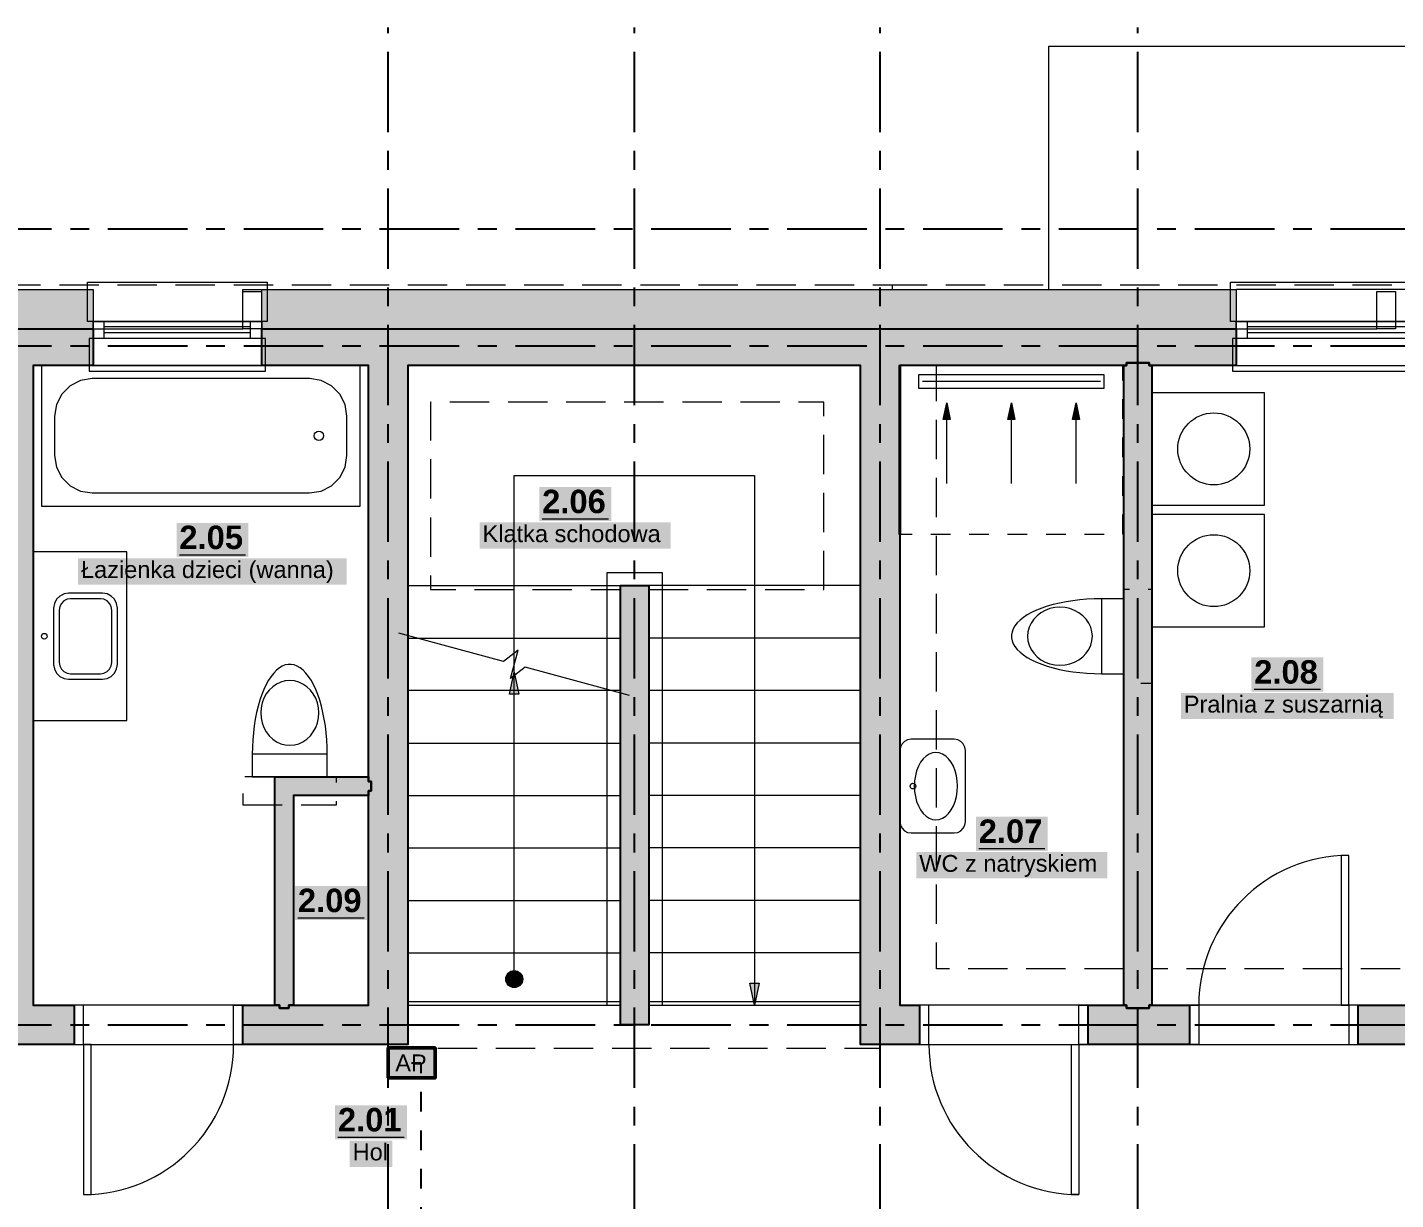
# Model space of a CAD drawing. Header units: metres. Extents: x -3.2 to 18.8, y -2.1 to 10.4.
# Drawn here: x 3.95 to 11.25, y 4.19 to 10.45 of the extents above; entities that cross this region are included whole.
import ezdxf

# ---------------------------------------------------------------- set-up
doc = ezdxf.new("R2010")
doc.units = ezdxf.units.M
for name, pattern in [('KRESKOWA', [5.25, 4.2, -1.05]), ('KRESKOWA_DROBNA', [3.15, 2.1, -1.05]), ('PUNKTOWA', [10.5, 8.4, -1.05, 0, -1.05])]:
    doc.linetypes.add(name, pattern=pattern)
doc.layers.add('A-MASKA', color=7, linetype='Continuous', lineweight=18)
for name, color, linetype, lineweight, true_color in [('E-TELETECH', 5, 'Continuous', 35, 0x0050c8), ('I-OSIE', 8, 'PUNKTOWA', 18, 0x7a7a7a), ('I-PODKLAD', 8, 'Continuous', 18, 0x9a9a9a), ('I-PODKLAD-SCIANY', 8, 'Continuous', 25, 0x6e6e6e), ('I-PODKLAD-WYPELN', 254, 'Continuous', 18, 0xe6e6e6), ('I-POMIESZCZENIA', 8, 'Continuous', 25, 0x4a4a4a)]:
    doc.layers.add(name, color=color, linetype=linetype, lineweight=lineweight, true_color=true_color)
doc.styles.add('PL_ARIAL', font='arial.ttf')
doc.styles.add('PL_ARIAL_B', font='arialbd.ttf')

msp = doc.modelspace()

# ---------------------------------------------------------------- hatches: boundary and pattern name
at = {"layer": 'A-MASKA', "true_color": 0xffffff}
for points in [[(6.6812, 7.8144), (7.0648, 7.8144), (7.0648, 7.9969), (6.6812, 7.9969)], [(4.7457, 7.6228), (5.1293, 7.6228), (5.1293, 7.8053), (4.7457, 7.8053)], [(6.3635, 7.6676), (7.3825, 7.6676), (7.3825, 7.8074), (6.3635, 7.8074)], [(4.2208, 7.476), (5.6542, 7.476), (5.6542, 7.6158), (4.2208, 7.6158)], [(10.4807, 6.9045), (10.8643, 6.9045), (10.8643, 7.087), (10.4807, 7.087)], [(10.1049, 6.7577), (11.2401, 6.7577), (11.2401, 6.8975), (10.1049, 6.8975)], [(9.0107, 6.0545), (9.3943, 6.0545), (9.3943, 6.237), (9.0107, 6.237)], [(8.6933, 5.9077), (9.7117, 5.9077), (9.7117, 6.0475), (8.6933, 6.0475)], [(5.3782, 5.685), (5.7618, 5.685), (5.7618, 5.8675), (5.3782, 5.8675)], [(5.5917, 4.5145), (5.9753, 4.5145), (5.9753, 4.697), (5.5917, 4.697)], [(5.6703, 4.3677), (5.8966, 4.3677), (5.8966, 4.5075), (5.6703, 4.5075)]]:
    msp.add_hatch(color=7, dxfattribs=at).paths.add_polyline_path(points)
at = {"layer": 'E-TELETECH', "true_color": 0xffffff}
msp.add_hatch(color=7, dxfattribs=at).paths.add_polyline_path([(5.875, 4.8425), (6.125, 4.8425), (6.125, 5.0025), (5.875, 5.0025)])
at = {"layer": 'I-PODKLAD-WYPELN', "true_color": 0xe4e4e4}
h = msp.add_hatch(color=7, dxfattribs=at)
h.paths.add_polyline_path([(0.105, 8.645), (0.105, 8.645), (0.105, 8.645), (0.105, 8.645), (0.105, 8.645), (0.105, 8.645), (0.105, 7.8), (0.105, 7.8), (0.105, 7.8), (-0.09, 7.8), (-0.09, 7.8), (-0.09, 7.8), (-0.09, 7.8), (-0.09, 7.8), (-0.3, 7.8), (-0.3, 7.8), (-0.3, 7.8), (-0.3, 9.05), (-0.3, 9.05), (-0.3, 9.05), (-0.3, 9.05), (4.3, 9.05), (4.3, 8.84), (4.3, 8.84), (4.3, 8.84), (4.3, 8.84), (4.3, 8.645), (4.3, 8.645), (4.3, 8.645), (3.98, 8.645), (3.98, 5.23), (4.2, 5.23), (4.2, 5.23), (4.2, 5.23), (4.2, 5.23), (4.2, 5.23), (4.2, 5.035), (4.2, 5.035), (4.2, 5.035), (4.2, 5.02), (4.2, 5.02), (4.2, 5.02), (3.5, 5.02), (3.5, 5.02), (3.5, 5.02), (3.5, 5.035), (3.5, 5.035), (3.5, 5.035), (3.5, 5.035), (3.5, 5.23), (3.5, 5.23), (3.5, 5.23), (3.5, 5.23), (3.5, 5.23), (3.77, 5.23), (3.77, 8.645)])
h.paths.add_polyline_path([(0.09, 8.66), (0.09, 8.66), (0.0983, 8.6517)], flags=0)
h.paths.add_polyline_path([(-0.09, 8.84), (-0.09, 8.84), (-0.09, 8.84), (-0.09, 8.84), (-0.09, 8.84), (-0.09, 8.84)], flags=0)
h.paths.add_polyline_path([(-0.09, 8.66), (-0.09, 8.66), (-0.09, 8.66), (-0.09, 8.66), (-0.09, 8.66)], flags=0)
h = msp.add_hatch(color=7, dxfattribs=at)
h.paths.add_polyline_path([(5.27, 6.45), (5.77, 6.45), (5.77, 8.645), (5.77, 8.645), (5.77, 8.645), (5.77, 8.645), (5.77, 8.645), (5.2, 8.645), (5.2, 8.645), (5.2, 8.645), (5.2, 8.84), (5.2, 8.84), (5.2, 8.84), (5.2, 8.84), (5.2, 9.05), (10.4, 9.05), (10.4, 8.84), (10.4, 8.84), (10.4, 8.84), (10.4, 8.84), (10.4, 8.645), (10.4, 8.645), (10.4, 8.645), (9.95, 8.645), (9.95, 5.23), (10.15, 5.23), (10.15, 5.23), (10.15, 5.23), (10.15, 5.23), (10.15, 5.23), (10.15, 5.035), (10.15, 5.035), (10.15, 5.035), (10.15, 5.02), (10.15, 5.02), (10.15, 5.02), (9.61, 5.02), (9.61, 5.02), (9.61, 5.02), (9.61, 5.035), (9.61, 5.035), (9.61, 5.035), (9.61, 5.035), (9.61, 5.23), (9.61, 5.23), (9.61, 5.23), (9.61, 5.23), (9.61, 5.23), (9.8, 5.23), (9.8, 8.645), (8.605, 8.645), (8.605, 5.23), (8.5975, 5.2225), (8.605, 5.23), (8.605, 5.23), (8.605, 5.23), (8.605, 5.23), (8.605, 5.23), (8.71, 5.23), (8.71, 5.23), (8.71, 5.23), (8.71, 5.23), (8.71, 5.23), (8.71, 5.035), (8.71, 5.035), (8.71, 5.035), (8.71, 5.02), (8.71, 5.02), (8.71, 5.02), (8.395, 5.02), (8.395, 5.02), (8.395, 5.02), (8.395, 5.02), (8.395, 8.645), (5.98, 8.645), (5.98, 8.645), (5.98, 8.645), (5.98, 5.02), (5.98, 5.02), (5.98, 5.02), (5.98, 5.02), (5.98, 5.02), (5.1, 5.02), (5.1, 5.02), (5.1, 5.02), (5.1, 5.035), (5.1, 5.035), (5.1, 5.035), (5.1, 5.035), (5.1, 5.23), (5.1, 5.23), (5.1, 5.23), (5.1, 5.23), (5.1, 5.23), (5.27, 5.23)])
h.paths.add_polyline_path([(5.77, 5.23), (5.77, 5.23), (5.77, 5.23), (5.77, 5.23), (5.77, 5.23), (5.77, 6.35), (5.37, 6.35), (5.37, 5.23), (5.77, 5.23), (5.77, 5.23), (5.77, 5.23), (5.77, 5.23)], flags=0)
h.paths.add_polyline_path([(8.59, 5.215), (8.59, 5.215), (8.59, 5.215), (8.59, 5.215), (8.59, 5.215)], flags=0)
h = msp.add_hatch(color=7, dxfattribs=at)
h.paths.add_polyline_path([(11.895, 5.02), (11.895, 5.02), (11.05, 5.02), (11.05, 5.02), (11.05, 5.02), (11.05, 5.035), (11.05, 5.035), (11.05, 5.035), (11.05, 5.035), (11.05, 5.23), (11.05, 5.23), (11.05, 5.23), (11.05, 5.23), (11.05, 5.23), (11.895, 5.23), (11.895, 5.23), (11.895, 5.23), (11.895, 5.23), (11.895, 5.23), (11.895, 8.645), (11.895, 8.645), (11.895, 8.645), (11.895, 8.645), (11.895, 8.645), (11.6, 8.645), (11.6, 8.645), (11.6, 8.645), (11.6, 8.84), (11.6, 8.84), (11.6, 8.84), (11.6, 8.84), (11.6, 9.05), (12.3, 9.05), (12.3, 2.7), (12.09, 2.7), (12.09, 2.7), (12.09, 2.7), (12.09, 2.7), (11.895, 2.7), (11.895, 2.7), (11.895, 2.7), (11.895, 3.675), (8.4, 3.675), (8.4, 3.69), (8.4, 3.825), (11.895, 3.825), (11.895, 5.02)])
h.paths.add_polyline_path([(11.895, 3.81), (11.895, 3.81), (11.895, 3.81), (11.895, 3.81)], flags=0)
h.paths.add_polyline_path([(11.895, 3.69), (11.895, 3.69), (11.895, 3.69), (11.895, 3.69)], flags=0)
h.paths.add_polyline_path([(12.09, 8.66), (12.09, 8.66), (12.09, 8.66), (12.09, 8.66), (12.09, 8.66)], flags=0)
h.paths.add_polyline_path([(12.09, 8.84), (12.09, 8.84), (12.09, 8.84), (12.09, 8.84)], flags=0)
at = {"layer": 'I-PODKLAD-WYPELN', "true_color": 0xcfcfcf}
for points in [[(8.855, 8.445), (8.8737, 8.357), (8.8363, 8.357)], [(9.2, 8.445), (9.2187, 8.357), (9.1813, 8.357)], [(9.545, 8.445), (9.5637, 8.357), (9.5263, 8.357)], [(6.5475, 7.008), (6.5724, 6.8906), (6.5226, 6.8906)], [(7.83, 5.2301), (7.8051, 5.3475), (7.8549, 5.3475)]]:
    msp.add_hatch(color=7, dxfattribs=at).paths.add_polyline_path(points)
at = {"layer": 'I-PODKLAD-WYPELN', "true_color": 0xe4e4e4}
msp.add_hatch(color=7, dxfattribs=at).paths.add_polyline_path([(7.265, 7.47), (7.265, 5.125), (7.115, 5.125), (7.115, 7.47)])
at = {"layer": 'I-PODKLAD-WYPELN', "true_color": 0xffffff}
msp.add_hatch(color=7, dxfattribs=at).paths.add_polyline_path([(6.5925, 5.37), (6.5923, 5.3656), (6.5916, 5.3612), (6.5906, 5.3569), (6.5891, 5.3528), (6.5872, 5.3488), (6.5849, 5.345), (6.5823, 5.3415), (6.5793, 5.3382), (6.576, 5.3352), (6.5725, 5.3326), (6.5687, 5.3303), (6.5647, 5.3284), (6.5606, 5.3269), (6.5563, 5.3259), (6.5519, 5.3252), (6.5475, 5.325), (6.5431, 5.3252), (6.5387, 5.3259), (6.5344, 5.3269), (6.5303, 5.3284), (6.5263, 5.3303), (6.5225, 5.3326), (6.519, 5.3352), (6.5157, 5.3382), (6.5127, 5.3415), (6.5101, 5.345), (6.5078, 5.3488), (6.5059, 5.3528), (6.5044, 5.3569), (6.5034, 5.3612), (6.5027, 5.3656), (6.5025, 5.37), (6.5027, 5.3744), (6.5034, 5.3788), (6.5044, 5.3831), (6.5059, 5.3872), (6.5078, 5.3912), (6.5101, 5.395), (6.5127, 5.3985), (6.5157, 5.4018), (6.519, 5.4048), (6.5225, 5.4074), (6.5263, 5.4097), (6.5303, 5.4116), (6.5344, 5.4131), (6.5387, 5.4141), (6.5431, 5.4148), (6.5475, 5.415), (6.5519, 5.4148), (6.5563, 5.4141), (6.5606, 5.4131), (6.5647, 5.4116), (6.5687, 5.4097), (6.5725, 5.4074), (6.576, 5.4048), (6.5793, 5.4018), (6.5823, 5.3985), (6.5849, 5.395), (6.5872, 5.3912), (6.5891, 5.3872), (6.5906, 5.3831), (6.5916, 5.3788), (6.5923, 5.3744)])

# ---------------------------------------------------------------- linework, layer by layer
at = {"layer": 'E-TELETECH', "lineweight": 50, "ltscale": 0.05}
msp.add_lwpolyline([(5.875, 4.8425), (6.125, 4.8425), (6.125, 5.0025), (5.875, 5.0025)], close=True, dxfattribs=at)
at = {"layer": 'E-TELETECH', "linetype": 'KRESKOWA_DROBNA', "lineweight": 25, "ltscale": 0.05, "flags": 128}
msp.add_lwpolyline([(6, 4.9225), (6.05, 4.9225), (6.05, 3.95)], dxfattribs=at)
at = {"layer": 'I-OSIE', "linetype": 'PUNKTOWA', "lineweight": 25, "ltscale": 0.051044, "flags": 128}
for points in [[(5.875, -1.77), (5.875, 10.45)], [(7.19, -1.77), (7.19, 10.45)], [(8.5, -1.77), (8.5, 10.45)], [(9.875, -1.77), (9.875, 10.45)]]:
    msp.add_lwpolyline(points, dxfattribs=at)
at = {"layer": 'I-OSIE', "linetype": 'PUNKTOWA', "lineweight": 25, "ltscale": 0.050584, "flags": 128}
for points in [[(-2.87, 9.375), (18.8, 9.375)], [(-2.87, 8.75), (18.8, 8.75)], [(-2.87, 5.125), (18.8, 5.125)]]:
    msp.add_lwpolyline(points, dxfattribs=at)
at = {"layer": 'I-PODKLAD', "lineweight": 13, "ltscale": 0.05}
for points in [[(9.4, 9.0505), (9.4, 10.35), (11.7, 10.35), (11.7, 9.7005)], [(5.1, 9.0405), (5.1, 9.05), (5.1995, 9.05)], [(5.1995, 8.84), (5.1, 8.84), (5.1, 9.04), (5.1995, 9.04)], [(11.5995, 9.05), (10.4005, 9.05)], [(11.15, 8.84), (11.15, 9.04), (11.25, 9.04), (11.25, 8.84), (11.15, 8.84)], [(4.3005, 8.84), (5.0995, 8.84)], [(10.4005, 8.84), (11.1495, 8.84)], [(4.3005, 8.645), (5.1995, 8.645)], [(10.4005, 8.645), (11.5995, 8.645)], [(6.5475, 6.9101), (6.5475, 7.47), (6.5475, 8.0575), (7.83, 8.0575), (7.83, 7.47), (7.83, 5.2301)], [(7.044, 7.47), (7.044, 7.541)], [(7.044, 7.541), (7.336, 7.541)], [(7.336, 7.541), (7.336, 7.47)], [(5.9801, 7.47), (7.1149, 7.47)], [(7.044, 5.23), (7.044, 7.47)], [(8.3949, 7.47), (7.2651, 7.47)], [(7.336, 7.47), (7.336, 5.23)], [(7.1633, 6.8829), (6.6054, 7.0343), (6.5271, 6.9747), (6.5679, 7.1253), (6.4896, 7.0657), (5.9317, 7.2171)], [(5.9801, 7.19), (7.1149, 7.19)], [(8.3949, 7.19), (7.2651, 7.19)], [(6.5475, 5.37), (6.5475, 7.008)], [(7.1149, 6.91), (5.9801, 6.91)], [(8.3949, 6.91), (7.2651, 6.91)], [(7.044, 5.27), (7.044, 6.71)], [(5.9801, 6.63), (7.1149, 6.63)], [(8.3949, 6.63), (7.2651, 6.63)], [(5.9801, 6.35), (7.1149, 6.35)], [(8.3949, 6.35), (7.2651, 6.35)], [(5.9801, 6.07), (7.1149, 6.07)], [(8.3949, 6.07), (7.2651, 6.07)], [(5.9801, 5.79), (7.1149, 5.79)], [(8.3949, 5.79), (7.2651, 5.79)], [(5.9801, 5.51), (7.1149, 5.51)], [(8.3949, 5.51), (7.2651, 5.51)], [(7.044, 5.23), (7.044, 5.27)], [(5.0995, 5.23), (4.2005, 5.23)], [(5.9801, 5.23), (7.1149, 5.23)], [(5.9805, 5.25), (7.1145, 5.25)], [(5.9805, 5.23), (7.1145, 5.23)], [(7.2655, 5.25), (8.3945, 5.25)], [(7.2655, 5.23), (8.3945, 5.23)], [(9.6095, 5.23), (8.7105, 5.23)], [(11.0495, 5.23), (10.1505, 5.23)], [(4.2005, 5.02), (5.0995, 5.02)], [(8.7105, 5.02), (9.6095, 5.02)], [(10.1505, 5.02), (11.0495, 5.02)]]:
    msp.add_lwpolyline(points, dxfattribs=at)
at = {"layer": 'I-PODKLAD', "linetype": 'KRESKOWA', "lineweight": 13, "ltscale": 0.05, "flags": 128}
for points in [[(3.8105, 9.075), (8.5645, 9.075)], [(8.565, 9.0505), (8.565, 9.075), (12.325, 9.075), (12.325, 5.4255)], [(9.7995, 5.425), (8.8, 5.425), (8.8, 8.6445)], [(7.2655, 7.45), (8.2, 7.45), (8.2, 8.45), (6.1, 8.45), (6.1, 7.45), (7.1145, 7.45)], [(7.044, 7.47), (7.044, 7.541)], [(7.044, 7.541), (7.336, 7.541)], [(7.336, 7.541), (7.336, 7.47)], [(7.044, 6.71), (7.044, 7.47)], [(7.336, 7.47), (7.336, 5.23)], [(11.8945, 5.425), (9.9505, 5.425)], [(5.9805, 5.25), (7.1145, 5.25)], [(7.2655, 5.25), (8.3945, 5.25)], [(8.5, 5.0195), (8.5, 5), (5.875, 5)]]:
    msp.add_lwpolyline(points, dxfattribs=at)
at = {"layer": 'I-PODKLAD', "lineweight": 18, "ltscale": 0.05}
for points in [[(5.23, 8.88), (4.27, 8.88), (4.27, 9.09), (5.23, 9.09)], [(11.63, 8.88), (10.37, 8.88), (10.37, 9.09), (11.63, 9.09)], [(5.2, 8.79), (4.3, 8.79), (4.3, 8.88), (5.2, 8.88)], [(11.6, 8.79), (10.4, 8.79), (10.4, 8.88), (11.6, 8.88)], [(5.22, 8.79), (4.28, 8.79), (4.28, 8.615), (5.22, 8.615)], [(11.62, 8.79), (10.38, 8.79), (10.38, 8.615), (11.62, 8.615)], [(5.725, 8.645), (4.025, 8.645), (4.025, 7.895), (5.725, 7.895)], [(8.61, 8.645), (8.6, 8.645), (8.6, 7.745), (8.61, 7.745)], [(4.295, 8.575), (4.2332, 8.5652), (4.1774, 8.5368), (4.1332, 8.4926), (4.1048, 8.4368), (4.095, 8.375), (4.095, 8.165), (4.1048, 8.1032), (4.1332, 8.0474), (4.1774, 8.0032), (4.2332, 7.9748), (4.295, 7.965), (5.455, 7.965), (5.5168, 7.9748), (5.5726, 8.0032), (5.6168, 8.0474), (5.6452, 8.1032), (5.655, 8.165), (5.655, 8.375), (5.6452, 8.4368), (5.6168, 8.4926), (5.5726, 8.5368), (5.5168, 8.5652), (5.455, 8.575)], [(9.695, 8.595), (8.705, 8.595), (8.705, 8.525), (9.695, 8.525)], [(9.95, 8.5), (9.95, 7.9), (10.55, 7.9), (10.55, 8.5)], [(8.855, 8.445), (8.8737, 8.357), (8.8363, 8.357)], [(9.2, 8.445), (9.2187, 8.357), (9.1813, 8.357)], [(9.545, 8.445), (9.5637, 8.357), (9.5263, 8.357)], [(9.95, 7.85), (9.95, 7.25), (10.55, 7.25), (10.55, 7.85)], [(3.98, 7.65), (3.98, 6.75), (4.48, 6.75), (4.48, 7.65)], [(4.09, 7.05), (4.0939, 7.0253), (4.1053, 7.003), (4.123, 6.9853), (4.1453, 6.9739), (4.17, 6.97), (4.35, 6.97), (4.3747, 6.9739), (4.397, 6.9853), (4.4147, 7.003), (4.4261, 7.0253), (4.43, 7.05), (4.43, 7.35), (4.4261, 7.3747), (4.4147, 7.397), (4.397, 7.4147), (4.3747, 7.4261), (4.35, 7.43), (4.17, 7.43), (4.1453, 7.4261), (4.123, 7.4147), (4.1053, 7.397), (4.0939, 7.3747), (4.09, 7.35)], [(4.12, 7.06), (4.1229, 7.0415), (4.1315, 7.0247), (4.1447, 7.0115), (4.1615, 7.0029), (4.18, 7), (4.34, 7), (4.3585, 7.0029), (4.3753, 7.0115), (4.3885, 7.0247), (4.3971, 7.0415), (4.4, 7.06), (4.4, 7.34), (4.3971, 7.3585), (4.3885, 7.3753), (4.3753, 7.3885), (4.3585, 7.3971), (4.34, 7.4), (4.18, 7.4), (4.1615, 7.3971), (4.1447, 7.3885), (4.1315, 7.3753), (4.1229, 7.3585), (4.12, 7.34)], [(9.8, 7), (9.8, 7.4), (9.68, 7.4), (9.68, 7)], [(9.4592, 7.355), (9.4322, 7.3531), (9.4058, 7.3474), (9.3808, 7.3381), (9.3576, 7.3254), (9.337, 7.3096), (9.3194, 7.2911), (9.3052, 7.2704), (9.2949, 7.2479), (9.2885, 7.2242), (9.2864, 7.2), (9.2885, 7.1758), (9.2949, 7.1521), (9.3052, 7.1296), (9.3194, 7.1089), (9.337, 7.0904), (9.3576, 7.0746), (9.3808, 7.0619), (9.4058, 7.0526), (9.4322, 7.0469), (9.4592, 7.045), (9.4862, 7.0469), (9.5126, 7.0526), (9.5376, 7.0619), (9.5608, 7.0746), (9.5814, 7.0904), (9.599, 7.1089), (9.6132, 7.1296), (9.6235, 7.1521), (9.6299, 7.1758), (9.632, 7.2), (9.6299, 7.2242), (9.6235, 7.2479), (9.6132, 7.2704), (9.599, 7.2911), (9.5814, 7.3096), (9.5608, 7.3254), (9.5376, 7.3381), (9.5126, 7.3474), (9.4862, 7.3531)], [(5.505, 6.7908), (5.5031, 6.8178), (5.4974, 6.8442), (5.4881, 6.8692), (5.4754, 6.8924), (5.4596, 6.913), (5.4411, 6.9306), (5.4204, 6.9448), (5.3979, 6.9551), (5.3742, 6.9615), (5.35, 6.9636), (5.3258, 6.9615), (5.3021, 6.9551), (5.2796, 6.9448), (5.2589, 6.9306), (5.2404, 6.913), (5.2246, 6.8924), (5.2119, 6.8692), (5.2026, 6.8442), (5.1969, 6.8178), (5.195, 6.7908), (5.1969, 6.7638), (5.2026, 6.7374), (5.2119, 6.7124), (5.2246, 6.6892), (5.2404, 6.6686), (5.2589, 6.651), (5.2796, 6.6368), (5.3021, 6.6265), (5.3258, 6.6201), (5.35, 6.618), (5.3742, 6.6201), (5.3979, 6.6265), (5.4204, 6.6368), (5.4411, 6.651), (5.4596, 6.6686), (5.4754, 6.6892), (5.4881, 6.7124), (5.4974, 6.7374), (5.5031, 6.7638)], [(8.605, 6.21), (8.6079, 6.1915), (8.6165, 6.1747), (8.6297, 6.1615), (8.6465, 6.1529), (8.665, 6.15), (8.895, 6.15), (8.9135, 6.1529), (8.9303, 6.1615), (8.9435, 6.1747), (8.9521, 6.1915), (8.955, 6.21), (8.955, 6.59), (8.9521, 6.6085), (8.9435, 6.6253), (8.9303, 6.6385), (8.9135, 6.6471), (8.895, 6.65), (8.665, 6.65), (8.6465, 6.6471), (8.6297, 6.6385), (8.6165, 6.6253), (8.6079, 6.6085), (8.605, 6.59)], [(8.7975, 6.22), (8.8156, 6.2222), (8.8332, 6.2288), (8.8499, 6.2396), (8.8654, 6.2544), (8.8792, 6.2727), (8.8909, 6.2942), (8.9004, 6.3183), (8.9073, 6.3444), (8.9116, 6.3718), (8.913, 6.4), (8.9116, 6.4282), (8.9073, 6.4556), (8.9004, 6.4817), (8.8909, 6.5058), (8.8792, 6.5273), (8.8654, 6.5456), (8.8499, 6.5604), (8.8332, 6.5712), (8.8156, 6.5778), (8.7975, 6.58), (8.7794, 6.5778), (8.7618, 6.5712), (8.7451, 6.5604), (8.7296, 6.5456), (8.7158, 6.5273), (8.7041, 6.5058), (8.6946, 6.4817), (8.6877, 6.4556), (8.6834, 6.4282), (8.682, 6.4), (8.6834, 6.3718), (8.6877, 6.3444), (8.6946, 6.3183), (8.7041, 6.2942), (8.7158, 6.2727), (8.7296, 6.2544), (8.7451, 6.2396), (8.7618, 6.2288), (8.7794, 6.2222)], [(5.15, 6.45), (5.55, 6.45), (5.55, 6.57), (5.15, 6.57)], [(11, 5.23), (11, 6.03), (10.96, 6.03), (10.96, 5.23)], [(4.2, 5.02), (4.25, 5.02), (4.25, 5.23), (4.2, 5.23)], [(5.1, 5.02), (5.05, 5.02), (5.05, 5.23), (5.1, 5.23)], [(8.71, 5.02), (8.76, 5.02), (8.76, 5.23), (8.71, 5.23)], [(9.61, 5.02), (9.56, 5.02), (9.56, 5.23), (9.61, 5.23)], [(10.15, 5.23), (10.2, 5.23), (10.2, 5.02), (10.15, 5.02)], [(11.05, 5.23), (11, 5.23), (11, 5.02), (11.05, 5.02)], [(4.25, 5.02), (4.25, 4.22), (4.29, 4.22), (4.29, 5.02)], [(9.56, 5.02), (9.56, 4.22), (9.52, 4.22), (9.52, 5.02)]]:
    msp.add_lwpolyline(points, close=True, dxfattribs=at)
for points in [[(4.36, 8.79), (4.36, 8.88)], [(5.14, 8.8512), (4.36, 8.8512)], [(5.14, 8.79), (5.14, 8.88)], [(10.46, 8.79), (10.46, 8.88)], [(11.54, 8.8512), (10.46, 8.8512)], [(5.14, 8.8188), (4.36, 8.8188)], [(11.54, 8.8188), (10.46, 8.8188)], [(9.675, 8.56), (8.725, 8.56)], [(8.855, 8.015), (8.855, 8.355)], [(9.2, 8.015), (9.2, 8.355)], [(9.545, 8.015), (9.545, 8.355)], [(9.68, 7.4), (9.6414, 7.3994), (9.603, 7.3974), (9.5651, 7.3942), (9.528, 7.3897), (9.4919, 7.384), (9.4569, 7.3771), (9.4235, 7.369), (9.3916, 7.3599), (9.3617, 7.3497), (9.3338, 7.3385), (9.3082, 7.3265), (9.285, 7.3136), (9.2643, 7.3), (9.2463, 7.2857), (9.2312, 7.2709), (9.219, 7.2556), (9.2097, 7.24), (9.2035, 7.2241), (9.2004, 7.2081), (9.2004, 7.1919), (9.2035, 7.1759), (9.2097, 7.16), (9.219, 7.1444), (9.2312, 7.1291), (9.2463, 7.1143), (9.2643, 7.1), (9.285, 7.0864), (9.3082, 7.0735), (9.3338, 7.0615), (9.3617, 7.0503), (9.3916, 7.0401), (9.4235, 7.031), (9.4569, 7.0229), (9.4919, 7.016), (9.528, 7.0103), (9.5651, 7.0058), (9.603, 7.0026), (9.6414, 7.0006), (9.68, 7)], [(5.55, 6.57), (5.5494, 6.6086), (5.5474, 6.647), (5.5442, 6.6849), (5.5397, 6.722), (5.534, 6.7581), (5.5271, 6.7931), (5.519, 6.8265), (5.5099, 6.8584), (5.4997, 6.8883), (5.4885, 6.9162), (5.4765, 6.9418), (5.4636, 6.965), (5.45, 6.9857), (5.4357, 7.0037), (5.4209, 7.0188), (5.4056, 7.031), (5.39, 7.0403), (5.3741, 7.0465), (5.3581, 7.0496), (5.3419, 7.0496), (5.3259, 7.0465), (5.31, 7.0403), (5.2944, 7.031), (5.2791, 7.0188), (5.2643, 7.0037), (5.25, 6.9857), (5.2364, 6.965), (5.2235, 6.9418), (5.2115, 6.9162), (5.2003, 6.8883), (5.1901, 6.8584), (5.181, 6.8265), (5.1729, 6.7931), (5.166, 6.7581), (5.1603, 6.722), (5.1558, 6.6849), (5.1526, 6.647), (5.1506, 6.6086), (5.15, 6.57)]]:
    msp.add_lwpolyline(points, dxfattribs=at)
at = {"layer": 'I-PODKLAD', "linetype": 'KRESKOWA_DROBNA', "lineweight": 18, "ltscale": 0.05, "flags": 128}
msp.add_lwpolyline([(9.795, 8.645), (8.605, 8.645), (8.605, 7.745), (9.795, 7.745)], close=True, dxfattribs=at)
at = {"layer": 'I-PODKLAD', "linetype": 'KRESKOWA', "lineweight": 18, "ltscale": 0.05, "flags": 128}
for points in [[(9.95, 6.95), (9.95, 7.45), (9.8, 7.45), (9.8, 6.95)], [(5.1, 6.3), (5.6, 6.3), (5.6, 6.45), (5.1, 6.45)]]:
    msp.add_lwpolyline(points, close=True, dxfattribs=at)
at = {"layer": 'I-PODKLAD', "lineweight": 13, "ltscale": 0.05}
for points in [[(6.5475, 7.008), (6.5724, 6.8906), (6.5226, 6.8906)], [(7.83, 5.2301), (7.8051, 5.3475), (7.8549, 5.3475)]]:
    msp.add_lwpolyline(points, close=True, dxfattribs=at)
for centre, radius in [((10.28, 8.2), 0.192), ((5.505, 8.27), 0.025), ((10.28, 7.55), 0.192), ((4.04, 7.2), 0.015), ((8.675, 6.4), 0.015), ((6.5475, 5.37), 0.045)]:
    msp.add_circle(centre, radius, dxfattribs=at)
for centre, start, end in [((11, 5.23), -270, -180), ((4.25, 5.02), -90, 0), ((9.56, 5.02), -180, -90)]:
    msp.add_arc(centre, 0.8, start, end, dxfattribs=at)
at = {"layer": 'I-PODKLAD-SCIANY', "lineweight": 13, "ltscale": 0.05}
msp.add_lwpolyline([(-0.3, 9.05), (4.3, 9.05), (4.3, 9.05), (4.3, 9.05), (4.3, 8.84), (4.3, 8.84), (4.3, 8.84), (-0.09, 8.84)], dxfattribs=at)
msp.add_lwpolyline([(5.2, 8.84), (5.2, 8.84), (5.2, 9.05), (5.2, 9.05), (5.2, 9.05), (10.4, 9.05), (10.4, 9.05), (10.4, 9.05), (10.4, 8.84), (10.4, 8.84), (10.4, 8.84), (5.2, 8.84)], close=True, dxfattribs=at)
at = {"layer": 'I-PODKLAD-SCIANY', "lineweight": 25, "ltscale": 0.05}
for points in [[(-0.09, 8.84), (4.3, 8.84), (4.3, 8.84), (4.3, 8.84), (4.3, 8.84), (4.3, 8.645), (4.3, 8.645), (4.3, 8.645), (4.3, 8.645), (3.98, 8.645), (3.98, 8.645), (3.98, 8.645), (3.98, 8.645), (3.98, 8.645), (3.98, 8.645), (3.98, 8.645), (3.98, 8.645), (3.98, 8.645), (3.98, 8.645), (3.98, 8.645), (3.98, 8.645), (3.98, 8.645), (3.98, 8.645), (3.98, 8.645), (3.98, 8.645), (3.98, 8.645), (3.98, 5.23), (3.98, 5.23), (3.98, 5.23), (3.98, 5.23), (3.98, 5.23), (3.98, 5.23), (3.98, 5.23), (3.98, 5.23), (3.98, 5.23), (3.98, 5.23), (3.98, 5.23), (3.98, 5.23), (3.98, 5.23), (3.98, 5.23), (3.98, 5.23), (3.98, 5.23), (3.98, 5.23), (4.2, 5.23), (4.2, 5.23), (4.2, 5.23), (4.2, 5.23), (4.2, 5.23), (4.2, 5.02), (4.2, 5.02), (4.2, 5.02), (3.5, 5.02)], [(11.895, 5.02), (11.05, 5.02), (11.05, 5.02), (11.05, 5.02), (11.05, 5.02), (11.05, 5.035), (11.05, 5.035), (11.05, 5.23), (11.05, 5.23), (11.05, 5.23), (11.05, 5.23), (11.05, 5.23), (11.895, 5.23)]]:
    msp.add_lwpolyline(points, dxfattribs=at)
for points in [[(5.1, 5.035), (5.1, 5.23), (5.1, 5.23), (5.1, 5.23), (5.1, 5.23), (5.1, 5.23), (5.295, 5.23), (5.295, 5.23), (5.295, 5.23), (5.295, 5.23), (5.295, 5.23), (5.295, 5.215), (5.295, 5.215), (5.295, 5.215), (5.295, 5.215), (5.295, 5.215), (5.295, 5.215), (5.295, 5.215), (5.295, 5.215), (5.295, 5.215), (5.295, 5.215), (5.295, 5.215), (5.295, 5.215), (5.295, 5.215), (5.295, 5.215), (5.295, 5.215), (5.295, 5.215), (5.295, 5.215), (5.345, 5.215), (5.345, 5.215), (5.345, 5.215), (5.345, 5.215), (5.345, 5.215), (5.345, 5.215), (5.345, 5.215), (5.345, 5.215), (5.345, 5.215), (5.345, 5.215), (5.345, 5.215), (5.345, 5.215), (5.345, 5.215), (5.345, 5.215), (5.345, 5.215), (5.345, 5.215), (5.345, 5.215), (5.345, 5.23), (5.345, 5.23), (5.345, 5.23), (5.345, 5.23), (5.345, 5.23), (5.77, 5.23), (5.77, 5.23), (5.77, 5.23), (5.77, 5.23), (5.77, 5.23), (5.77, 5.23), (5.77, 5.23), (5.77, 5.23), (5.77, 5.23), (5.77, 5.23), (5.77, 5.23), (5.77, 5.23), (5.77, 5.23), (5.77, 5.23), (5.77, 5.23), (5.77, 5.23), (5.77, 5.23), (5.77, 6.375), (5.77, 6.375), (5.77, 6.375), (5.77, 6.375), (5.77, 6.375), (5.785, 6.375), (5.785, 6.375), (5.785, 6.375), (5.785, 6.375), (5.785, 6.375), (5.785, 6.375), (5.785, 6.375), (5.785, 6.375), (5.785, 6.375), (5.785, 6.375), (5.785, 6.375), (5.785, 6.375), (5.785, 6.375), (5.785, 6.375), (5.785, 6.375), (5.785, 6.375), (5.785, 6.375), (5.785, 6.425), (5.785, 6.425), (5.785, 6.425), (5.785, 6.425), (5.785, 6.425), (5.785, 6.425), (5.785, 6.425), (5.785, 6.425), (5.785, 6.425), (5.785, 6.425), (5.785, 6.425), (5.785, 6.425), (5.785, 6.425), (5.785, 6.425), (5.785, 6.425), (5.785, 6.425), (5.785, 6.425), (5.77, 6.425), (5.77, 6.425), (5.77, 6.425), (5.77, 6.425), (5.77, 6.425), (5.77, 8.645), (5.77, 8.645), (5.77, 8.645), (5.77, 8.645), (5.77, 8.645), (5.77, 8.645), (5.77, 8.645), (5.77, 8.645), (5.77, 8.645), (5.77, 8.645), (5.77, 8.645), (5.77, 8.645), (5.77, 8.645), (5.77, 8.645), (5.77, 8.645), (5.77, 8.645), (5.77, 8.645), (5.2, 8.645), (5.2, 8.645), (5.2, 8.645), (5.2, 8.645), (5.2, 8.84), (5.2, 8.84), (5.2, 8.84), (5.2, 8.84), (10.4, 8.84), (10.4, 8.84), (10.4, 8.84), (10.4, 8.84), (10.4, 8.84), (10.4, 8.645), (10.4, 8.645), (10.4, 8.645), (10.4, 8.645), (10.4, 8.645), (9.935, 8.645), (9.935, 8.645), (9.935, 8.645), (9.935, 8.645), (9.935, 8.645), (9.935, 8.66), (9.935, 8.66), (9.935, 8.66), (9.935, 8.66), (9.935, 8.66), (9.935, 8.66), (9.935, 8.66), (9.935, 8.66), (9.935, 8.66), (9.935, 8.66), (9.935, 8.66), (9.935, 8.66), (9.935, 8.66), (9.935, 8.66), (9.935, 8.66), (9.935, 8.66), (9.935, 8.66), (9.815, 8.66), (9.815, 8.66), (9.815, 8.66), (9.815, 8.66), (9.815, 8.66), (9.815, 8.66), (9.815, 8.66), (9.815, 8.66), (9.815, 8.66), (9.815, 8.66), (9.815, 8.66), (9.815, 8.66), (9.815, 8.66), (9.815, 8.66), (9.815, 8.66), (9.815, 8.66), (9.815, 8.66), (9.815, 8.645), (9.815, 8.645), (9.815, 8.645), (9.815, 8.645), (9.815, 8.645), (8.605, 8.645), (8.605, 8.645), (8.605, 8.645), (8.605, 8.645), (8.605, 8.645), (8.605, 8.645), (8.605, 8.645), (8.605, 8.645), (8.605, 8.645), (8.605, 8.645), (8.605, 8.645), (8.605, 8.645), (8.605, 8.645), (8.605, 8.645), (8.605, 8.645), (8.605, 8.645), (8.605, 8.645), (8.605, 5.23), (8.605, 5.23), (8.605, 5.23), (8.605, 5.23), (8.605, 5.23), (8.605, 5.23), (8.605, 5.23), (8.605, 5.23), (8.605, 5.23), (8.605, 5.23), (8.605, 5.23), (8.605, 5.23), (8.605, 5.23), (8.605, 5.23), (8.605, 5.23), (8.605, 5.23), (8.605, 5.23), (8.71, 5.23), (8.71, 5.23), (8.71, 5.23), (8.71, 5.23), (8.71, 5.23), (8.71, 5.02), (8.71, 5.02), (8.71, 5.02), (8.71, 5.02), (8.395, 5.02), (8.395, 5.02), (8.395, 5.02), (8.395, 8.645), (8.395, 8.645), (8.395, 8.645), (8.395, 8.645), (8.395, 8.645), (8.395, 8.645), (8.395, 8.645), (8.395, 8.645), (8.395, 8.645), (8.395, 8.645), (8.395, 8.645), (8.395, 8.645), (8.395, 8.645), (8.395, 8.645), (8.395, 8.645), (8.395, 8.645), (8.395, 8.645), (5.98, 8.645), (5.98, 8.645), (5.98, 8.645), (5.98, 8.645), (5.98, 8.645), (5.98, 8.645), (5.98, 8.645), (5.98, 8.645), (5.98, 8.645), (5.98, 8.645), (5.98, 8.645), (5.98, 8.645), (5.98, 8.645), (5.98, 8.645), (5.98, 8.645), (5.98, 8.645), (5.98, 8.645), (5.98, 5.02), (5.98, 5.02), (5.98, 5.02), (5.98, 5.02), (5.98, 5.02), (5.1, 5.02), (5.1, 5.02), (5.1, 5.02), (5.1, 5.035)], [(9.8, 5.23), (9.8, 5.23), (9.8, 8.645), (9.8, 8.645), (9.8, 8.645), (9.815, 8.645), (9.815, 8.645), (9.815, 8.645), (9.815, 8.645), (9.815, 8.645), (9.815, 8.645), (9.815, 8.645), (9.815, 8.645), (9.815, 8.645), (9.815, 8.645), (9.815, 8.645), (9.815, 8.645), (9.815, 8.645), (9.815, 8.645), (9.815, 8.645), (9.815, 8.645), (9.815, 8.645), (9.815, 8.66), (9.815, 8.66), (9.815, 8.66), (9.935, 8.66), (9.935, 8.66), (9.935, 8.66), (9.935, 8.645), (9.935, 8.645), (9.935, 8.645), (9.935, 8.645), (9.935, 8.645), (9.935, 8.645), (9.935, 8.645), (9.935, 8.645), (9.935, 8.645), (9.935, 8.645), (9.935, 8.645), (9.935, 8.645), (9.935, 8.645), (9.935, 8.645), (9.935, 8.645), (9.935, 8.645), (9.935, 8.645), (9.95, 8.645), (9.95, 8.645), (9.95, 8.645), (9.95, 5.23), (9.95, 5.23), (9.95, 5.23), (9.935, 5.23), (9.935, 5.23), (9.935, 5.23), (9.935, 5.23), (9.935, 5.23), (9.935, 5.23), (9.935, 5.23), (9.935, 5.23), (9.935, 5.23), (9.935, 5.23), (9.935, 5.23), (9.935, 5.23), (9.935, 5.23), (9.935, 5.23), (9.935, 5.23), (9.935, 5.23), (9.935, 5.23), (9.935, 5.215), (9.935, 5.215), (9.935, 5.215), (9.815, 5.215), (9.815, 5.215), (9.815, 5.215), (9.815, 5.23), (9.815, 5.23), (9.815, 5.23), (9.815, 5.23), (9.815, 5.23), (9.815, 5.23), (9.815, 5.23), (9.815, 5.23), (9.815, 5.23), (9.815, 5.23), (9.815, 5.23), (9.815, 5.23), (9.815, 5.23), (9.815, 5.23), (9.815, 5.23), (9.815, 5.23), (9.815, 5.23), (9.8, 5.23)], [(7.115, 5.125), (7.115, 5.125), (7.115, 7.47), (7.115, 7.47), (7.115, 7.47), (7.265, 7.47), (7.265, 7.47), (7.265, 7.47), (7.265, 5.125), (7.265, 5.125), (7.265, 5.125), (7.115, 5.125)], [(5.27, 5.23), (5.27, 5.23), (5.27, 6.45), (5.27, 6.45), (5.27, 6.45), (5.77, 6.45), (5.77, 6.45), (5.77, 6.45), (5.77, 6.425), (5.77, 6.425), (5.77, 6.425), (5.77, 6.425), (5.77, 6.425), (5.77, 6.425), (5.77, 6.425), (5.77, 6.425), (5.77, 6.425), (5.77, 6.425), (5.77, 6.425), (5.77, 6.425), (5.77, 6.425), (5.77, 6.425), (5.77, 6.425), (5.77, 6.425), (5.77, 6.425), (5.785, 6.425), (5.785, 6.425), (5.785, 6.425), (5.785, 6.375), (5.785, 6.375), (5.785, 6.375), (5.77, 6.375), (5.77, 6.375), (5.77, 6.375), (5.77, 6.375), (5.77, 6.375), (5.77, 6.375), (5.77, 6.375), (5.77, 6.375), (5.77, 6.375), (5.77, 6.375), (5.77, 6.375), (5.77, 6.375), (5.77, 6.375), (5.77, 6.375), (5.77, 6.375), (5.77, 6.375), (5.77, 6.375), (5.77, 6.35), (5.77, 6.35), (5.77, 6.35), (5.37, 6.35), (5.37, 6.35), (5.37, 6.35), (5.37, 6.35), (5.37, 6.35), (5.37, 6.35), (5.37, 6.35), (5.37, 6.35), (5.37, 6.35), (5.37, 6.35), (5.37, 6.35), (5.37, 6.35), (5.37, 6.35), (5.37, 6.35), (5.37, 6.35), (5.37, 6.35), (5.37, 6.35), (5.37, 5.23), (5.37, 5.23), (5.37, 5.23), (5.345, 5.23), (5.345, 5.23), (5.345, 5.23), (5.345, 5.23), (5.345, 5.23), (5.345, 5.23), (5.345, 5.23), (5.345, 5.23), (5.345, 5.23), (5.345, 5.23), (5.345, 5.23), (5.345, 5.23), (5.345, 5.23), (5.345, 5.23), (5.345, 5.23), (5.345, 5.23), (5.345, 5.23), (5.345, 5.215), (5.345, 5.215), (5.345, 5.215), (5.295, 5.215), (5.295, 5.215), (5.295, 5.215), (5.295, 5.23), (5.295, 5.23), (5.295, 5.23), (5.295, 5.23), (5.295, 5.23), (5.295, 5.23), (5.295, 5.23), (5.295, 5.23), (5.295, 5.23), (5.295, 5.23), (5.295, 5.23), (5.295, 5.23), (5.295, 5.23), (5.295, 5.23), (5.295, 5.23), (5.295, 5.23), (5.295, 5.23), (5.27, 5.23)], [(9.61, 5.035), (9.61, 5.23), (9.61, 5.23), (9.61, 5.23), (9.61, 5.23), (9.61, 5.23), (9.815, 5.23), (9.815, 5.23), (9.815, 5.23), (9.815, 5.23), (9.815, 5.23), (9.815, 5.215), (9.815, 5.215), (9.815, 5.215), (9.815, 5.215), (9.815, 5.215), (9.815, 5.215), (9.815, 5.215), (9.815, 5.215), (9.815, 5.215), (9.815, 5.215), (9.815, 5.215), (9.815, 5.215), (9.815, 5.215), (9.815, 5.215), (9.815, 5.215), (9.815, 5.215), (9.815, 5.215), (9.935, 5.215), (9.935, 5.215), (9.935, 5.215), (9.935, 5.215), (9.935, 5.215), (9.935, 5.215), (9.935, 5.215), (9.935, 5.215), (9.935, 5.215), (9.935, 5.215), (9.935, 5.215), (9.935, 5.215), (9.935, 5.215), (9.935, 5.215), (9.935, 5.215), (9.935, 5.215), (9.935, 5.215), (9.935, 5.23), (9.935, 5.23), (9.935, 5.23), (9.935, 5.23), (9.935, 5.23), (10.15, 5.23), (10.15, 5.23), (10.15, 5.23), (10.15, 5.23), (10.15, 5.23), (10.15, 5.02), (10.15, 5.02), (10.15, 5.02), (10.15, 5.02), (9.61, 5.02), (9.61, 5.02), (9.61, 5.02), (9.61, 5.02), (9.61, 5.035)]]:
    msp.add_lwpolyline(points, close=True, dxfattribs=at)
at = {"layer": 'I-POMIESZCZENIA', "lineweight": 18, "ltscale": 0.05}
for points in [[(6.6962, 7.8269), (7.0498, 7.8269)], [(4.7607, 7.6353), (5.1143, 7.6353)], [(10.4957, 6.917), (10.8493, 6.917)], [(9.0257, 6.067), (9.3793, 6.067)], [(5.3932, 5.6975), (5.7468, 5.6975)], [(5.6067, 4.527), (5.9603, 4.527)]]:
    msp.add_lwpolyline(points, dxfattribs=at)

# ---------------------------------------------------------------- texts
at = {"layer": 'E-TELETECH', "style": 'PL_ARIAL'}
msp.add_text('AP', height=0.09, dxfattribs=at).set_placement((5.9127, 4.8775))
at = {"layer": 'I-POMIESZCZENIA'}
for s, height, style, p in [('2.06', 0.125, 'PL_ARIAL_B', (6.6962, 7.8569)), ('2.05', 0.125, 'PL_ARIAL_B', (4.7607, 7.6653)), ('Klatka schodowa', 0.09, 'PL_ARIAL', (6.3785, 7.7024)), ('Łazienka dzieci (wanna)', 0.09, 'PL_ARIAL', (4.2358, 7.5108)), ('2.08', 0.125, 'PL_ARIAL_B', (10.4957, 6.947)), ('Pralnia z suszarnią', 0.09, 'PL_ARIAL', (10.1199, 6.7925)), ('2.07', 0.125, 'PL_ARIAL_B', (9.0257, 6.097)), ('WC z natryskiem', 0.09, 'PL_ARIAL', (8.7083, 5.9425)), ('2.09', 0.125, 'PL_ARIAL_B', (5.3932, 5.7275)), ('2.01', 0.125, 'PL_ARIAL_B', (5.6067, 4.557)), ('Hol', 0.09, 'PL_ARIAL', (5.6853, 4.4025))]:
    msp.add_text(s, height=height, dxfattribs=dict(at, style=style)).set_placement(p)

doc.saveas('drawing.dxf')
